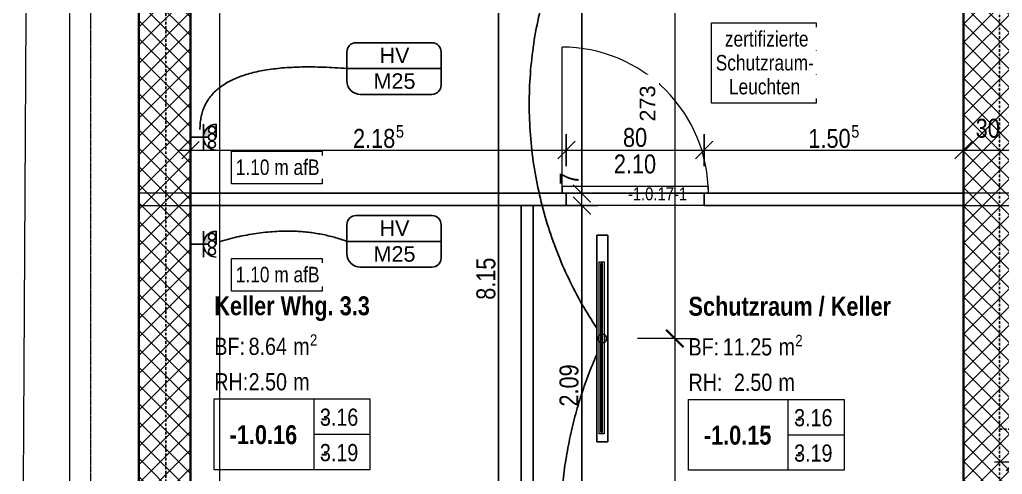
# Model space of a CAD drawing. Header units: millimetres. Extents: x -24363 to 26500, y -21894 to 23000.
# Drawn here: x -14712 to -9004, y -2514 to 130 of the extents above; entities that cross this region are included whole.
import ezdxf

# ---------------------------------------------------------------- set-up
doc = ezdxf.new("R2010")
doc.units = ezdxf.units.MM
for name, pattern in [('Achse', [25, 15, -5, 0, -5]), ('IMPORT-Strich 2_1mm _3_', [3, 2, -1]), ('IMPORT-Strichpunkt 3_1_1mm Achsen _3_', [5, 3, -1, 0, -1]), ('Verdeckt 0_75', [1.5, 0.75, -0.75])]:
    doc.linetypes.add(name, pattern=pattern)
for name, color, linetype, lineweight in [('000 Kataster Abbruch', 7, 'Continuous', 5), ('010 Aussenwände Bauteilschraffuren Neu', 7, 'Continuous', 5), ('010 Aussenwände Neu', 7, 'Continuous', 5), ('010 Türen Neu', 7, 'Continuous', 5), ('015 Innenwände Bauteilschraffuren Neu', 7, 'Continuous', 5), ('015 Innenwände Neu', 7, 'Continuous', 5), ('016 Trennwände Neu', 7, 'Continuous', 5), ('027 Oberhalb Neu', 7, 'Continuous', 5), ('030 Bodenaufbauten Neu', 7, 'Continuous', 5), ('035 Decken Neu', 7, 'Continuous', 5), ('080 Raum Innen Kontur Neu', 7, 'Continuous', 5), ('080 Raum Innen Text Neu', 7, 'Continuous', 5), ('080 Raum Innen Textrahmen Neu', 7, 'Continuous', 5), ('110 Bemassungen Ausführung Neu', 7, 'Continuous', 5), ('160 Beschriftungen Ausführung Neu', 7, 'Continuous', 5), ('Allgemeine Beschriftungen', 7, 'Continuous', 5), ('Allgemeines Modell', 7, 'Continuous', 5), ('Bemaßungen', 7, 'Continuous', 9), ('Bemaßungen-50', 7, 'Continuous', 9), ('Elektroinstallationen', 7, 'Continuous', 5), ('Kabel', 7, 'Continuous', 5), ('Leuchten', 7, 'Continuous', 5), ('Lichtschalter', 7, 'Continuous', 5), ('Schnitte', 7, 'Continuous', 9), ('Türen', 7, 'Continuous', 5), ('Wände', 7, 'Continuous', 5)]:
    doc.layers.add(name, color=color, linetype=linetype, lineweight=lineweight)
for name, color, linetype, lineweight, true_color in [('5773_100 Untergeschoss_dwg', 7, 'Continuous', 5, 0x767676), ('Detailelemente', 1, 'Continuous', 25, 0xff0000), ('Linien', 7, 'Verdeckt 0_75', 5, 0xc0c0c0)]:
    doc.layers.add(name, color=color, linetype=linetype, lineweight=lineweight, true_color=true_color)
doc.styles.add('Arial Narrow', font='ARIALN.TTF', dxfattribs={"height": 110.000002})
doc.styles.add('Arial Narrow_1', font='ARIALN.TTF', dxfattribs={"height": 72.600002})
doc.styles.add('Arial Narrow_11', font='ARIALN.TTF', dxfattribs={"height": 66})
doc.styles.add('Arial Narrow_4', font='ARIALN.TTF', dxfattribs={"height": 75})
doc.styles.add('Arial Narrow_9', font='ARIALN.TTF', dxfattribs={"height": 100})
doc.styles.add('Arial Narrow_B', font='ARIALNB.TTF', dxfattribs={"height": 110})
doc.styles.add('Arial_5', font='arial.ttf', dxfattribs={"height": 90})
doc.styles.add('Arial_6', font='arial.ttf', dxfattribs={"width": 0.8, "height": 90})
doc.dimstyles.new('Diagonal_-_1_8_mm_Arial', dxfattribs={"dimscale": 304.8, "dimtxt": 91.823346, "dimasz": 0.328084, "dimexe": 0.393701, "dimexo": 0.246063, "dimgap": 0.287073, "dimtad": 1, "dimdec": 0, "dimlfac": 0.1, "dimzin": 0, "dimdsep": 46, "dimtxsty": 'Arial_5', "dimblk1": 'OBLIQUE', "dimblk2": 'OBLIQUE', "dimsah": 1, "dimcen": 0.09, "dimdle": 0.393701, "dimadec": 3, "dimazin": 2, "dimtfac": 1, "dimtdec": 4, "dimtix": 1, "dimtmove": 0, "dimatfit": 3, "dimfxl": 1, "dimtvp": 1, "dimtfill": 1, "dimtolj": 1, "dimtzin": 0, "dimarcsym": 2})
pattern_1 = [(60.551, (0, 0), (-65.30952, 36.87365), []), (150.551, (0, 0), (36.87365, 65.30952), [])]

# ---------------------------------------------------------------- blocks, each defined once
blk = doc.blocks.new('DirectShape - Modell_Elektroplaner_002-17037921-UG')
at = {"layer": 'Wände', "color": 253, "true_color": 0xa3a3a3}
for p, q in [((2091.4, 0), (0, 0)), ((2091.4, -70), (2091.4, 0)), ((4800, 0), (2891.4, 0)), ((2891.4, 0), (2891.4, -70)), ((4800, -70), (4800, 0)), ((0, 0), (0, -70)), ((0, -70), (2091.4, -70)), ((2891.4, -70), (4800, -70))]:
    blk.add_line(p, q, dxfattribs=at)
blk = doc.blocks.new('DirectShape - Wand-019-17009948-UG')
blk.add_blockref('DirectShape - Modell_Elektroplaner_002-17037921-UG', (0, 0))
blk = doc.blocks.new('DirectShape - Modell_Elektroplaner_002-17024816-UG')
at = {"layer": 'Wände', "color": 253, "true_color": 0xa3a3a3}
for p, q in [((13650, 0), (0, 0)), ((0, -300), (13650, -300))]:
    blk.add_line(p, q, dxfattribs=at)
blk = doc.blocks.new('DirectShape - Wand-013-17010005-UG')
blk.add_blockref('DirectShape - Modell_Elektroplaner_002-17024816-UG', (0, 0))
blk = doc.blocks.new('DirectShape - Modell_Elektroplaner_002-17024932-UG')
at = {"layer": 'Wände', "color": 253, "true_color": 0xa3a3a3}
blk.add_line((0, -300), (8150, -300), dxfattribs=at)
blk = doc.blocks.new('DirectShape - Wand-035-17010160-UG')
blk.add_blockref('DirectShape - Modell_Elektroplaner_002-17024932-UG', (0, 0))
blk = doc.blocks.new('DirectShape - Modell_Elektroplaner_002-17037963-UG')
at = {"layer": 'Wände', "color": 253, "true_color": 0xa3a3a3}
for p, q in [((1806.9, 0), (0, 0)), ((0, 0), (0, -70)), ((1806.9, -70), (1806.9, 0)), ((5090, 0), (2606.9, 0)), ((2606.9, 0), (2606.9, -70)), ((5090, -70), (5090, 0)), ((0, -70), (1806.9, -70)), ((2606.9, -70), (5090, -70))]:
    blk.add_line(p, q, dxfattribs=at)
blk = doc.blocks.new('DirectShape - Wand-019-17010286-UG')
blk.add_blockref('DirectShape - Modell_Elektroplaner_002-17037963-UG', (0, 0))
blk = doc.blocks.new('DirectShape - Freifläche-001-17037210-UG')
at = {"layer": 'Allgemeines Modell', "color": 251, "true_color": 0x666666}
for p, q in [((3682.1, 14895.5), (3682.1, 9611.4)), ((3682.1, 9611.4), (3682.1, 3490.3))]:
    blk.add_line(p, q, dxfattribs=at)
at = {"layer": 'Allgemeines Modell', "color": 253, "true_color": 0xa3a3a3}
for p, q in [((3682.1, 14895.5), (3682.1, 9611.4)), ((3682.1, 9611.4), (3682.1, 3490.3))]:
    blk.add_line(p, q, dxfattribs=at)
blk = doc.blocks.new('DirectShape - Modell_Elektroplaner_002-17024464-UG')
at = {"layer": 'Türen', "color": 253, "true_color": 0xa3a3a3}
for p, q in [((425, 40), (-425, 40)), ((-425, 40), (-425, 0)), ((-425, 0), (425, 0)), ((425, 0), (425, 40))]:
    blk.add_line(p, q, dxfattribs=at)
at = {"layer": 'Türen', "color": 251, "true_color": 0x666666}
for p, q in [((-400, -40), (-400, 0)), ((400, -40), (400, 0)), ((-400, -40), (-400, -70)), ((400, -40), (400, -70))]:
    blk.add_line(p, q, dxfattribs=at)
blk = doc.blocks.new('DirectShape - Modell_Elektroplaner_002-17024465-UG')
blk.add_blockref('DirectShape - Modell_Elektroplaner_002-17024464-UG', (0, 0))
blk = doc.blocks.new('DirectShape - Tür-014-17037924-UG')
blk.add_blockref('DirectShape - Modell_Elektroplaner_002-17024465-UG', (400, 70))
blk = doc.blocks.new('DirectShape - Modell_Elektroplaner_002-17024520-UG')
at = {"layer": 'Lichtschalter'}
for p, q in [((0, 30), (1000, 30)), ((0, 0), (0, 30)), ((1000, 0), (0, 0)), ((10, 20), (990, 20)), ((10, 10), (10, 20)), ((10, 20), (10, 10)), ((990, 20), (10, 20)), ((10, 10), (990, 10)), ((10, 10), (990, 10)), ((990, 10), (990, 20)), ((990, 10), (990, 20)), ((1000, 30), (1000, 0))]:
    blk.add_line(p, q, dxfattribs=at)
blk = doc.blocks.new('DirectShape - Modell_Elektroplaner_002-17024521-UG')
blk.add_blockref('DirectShape - Modell_Elektroplaner_002-17024520-UG', (0, 0))
blk = doc.blocks.new('DirectShape - Modell_Elektroplaner_002-V22-UG')
at = {"layer": 'Lichtschalter'}
for p, q in [((0, 30), (1000, 30)), ((0, 0), (0, 30)), ((0, 30), (1000, 30)), ((0, 0), (0, 30)), ((1000, 0), (0, 0)), ((1000, 0), (0, 0)), ((10, 20), (990, 20)), ((10, 10), (10, 20)), ((10, 20), (10, 10)), ((990, 20), (10, 20)), ((10, 20), (990, 20)), ((10, 10), (10, 20)), ((10, 20), (10, 10)), ((990, 20), (10, 20)), ((10, 10), (990, 10)), ((10, 10), (990, 10)), ((10, 10), (990, 10)), ((10, 10), (990, 10)), ((990, 10), (990, 20)), ((990, 10), (990, 20)), ((990, 10), (990, 20)), ((990, 10), (990, 20)), ((1000, 30), (1000, 0)), ((1000, 30), (1000, 0))]:
    blk.add_line(p, q, dxfattribs=at)
blk = doc.blocks.new('DirectShape - Modell_Elektroplaner_002-V23-UG')
for name in ['DirectShape - Modell_Elektroplaner_002-17024520-UG', 'DirectShape - Modell_Elektroplaner_002-V22-UG']:
    blk.add_blockref(name, (0, 0))
blk = doc.blocks.new('DirectShape - Leuchte-17024522-UG')
for name in ['DirectShape - Modell_Elektroplaner_002-17024521-UG', 'DirectShape - Modell_Elektroplaner_002-V23-UG']:
    blk.add_blockref(name, (0, 0))
blk = doc.blocks.new('Modell_Elektroplaner_002_ifc-1-UG')
at = {"layer": 'Allgemeines Modell', "color": 251, "lineweight": 5, "true_color": 0x666666, "rotation": 359.999751747052}
blk.add_blockref('DirectShape - Freifläche-001-17037210-UG', (-17702.2, -11895.4), dxfattribs=at)
at = {"layer": 'Lichtschalter', "color": 254, "linetype": 'Verdeckt 0_75', "lineweight": 5, "true_color": 0xd9d9d9, "rotation": 89.9997517460218}
blk.add_blockref('DirectShape - Leuchte-17024522-UG', (-11316.6, -2278.2), dxfattribs=at)
at = {"layer": 'Türen', "color": 251, "lineweight": 5, "true_color": 0x666666, "rotation": 359.999750029423}
blk.add_blockref('DirectShape - Tür-014-17037924-UG', (-11536.9, -949.9), dxfattribs=at)
at = {"layer": 'Wände', "color": 251, "lineweight": 5, "true_color": 0x666666}
for name, p, rotation in [('DirectShape - Wand-013-17010005-UG', (-14020, -10649.9), 89.9997517460218), ('DirectShape - Wand-035-17010160-UG', (-8930, 2700), 269.9997517460218), ('DirectShape - Wand-019-17010286-UG', (-8930, -950), 179.999750027965), ('DirectShape - Wand-019-17009948-UG', (-11730, -949.9), 269.9997501322763)]:
    blk.add_blockref(name, p, dxfattribs=dict(at, rotation=rotation))
blk = doc.blocks.new('tin_LED_Lichtleiste - Lichtleiste LED 120-17546088-UG')
at = {"layer": 'Leuchten', "color": 150, "lineweight": 25, "true_color": 0x007fff}
for p, q in [((600, 32.5), (-600, 32.5)), ((-600, 32.5), (-600, -32.5)), ((-600, 32.5), (600, 32.5)), ((-600, -32.5), (-600, 32.5)), ((600, -32.5), (600, 32.5)), ((600, 32.5), (600, -32.5)), ((-600, -32.5), (600, -32.5)), ((600, -32.5), (-600, -32.5))]:
    blk.add_line(p, q, dxfattribs=at)
blk.add_circle((0, 0), 25, dxfattribs=at)
blk = doc.blocks.new('tin_Steckdose_T13_AP - Steckdose 3xT13 AP-17570194-UG')
at = {"layer": 'Detailelemente'}
h = blk.add_hatch(color=256, dxfattribs=at)
h.paths.add_polyline_path([(-143.6, -145), (-143.6, -150), (-68.6, -150), (-71.1, -130.6), (-78.6, -112.5), (-90.5, -97), (-106.1, -85), (-124.1, -77.6), (-143.6, -75), (-143.6, -105), (-138.4, -105.7), (-133.6, -107.7), (-129.4, -110.9), (-126.2, -115), (-124.2, -119.8), (-123.6, -125), (-124.2, -130.2), (-126.2, -135), (-129.4, -139.1), (-133.6, -142.3), (-138.4, -144.3)])
h.paths.add_polyline_path([(-121.1, -125), (-120.4, -119.8), (-118.4, -115), (-115.2, -110.9), (-111.1, -107.7), (-106.2, -105.7), (-101.1, -105), (-95.9, -105.7), (-91.1, -107.7), (-86.9, -110.9), (-83.7, -115), (-81.7, -119.8), (-81.1, -125), (-81.7, -130.2), (-83.7, -135), (-86.9, -139.1), (-91.1, -142.3), (-95.9, -144.3), (-101.1, -145), (-106.2, -144.3), (-111.1, -142.3), (-115.2, -139.1), (-118.4, -135), (-120.4, -130.2)])
for p, q in [((-143.6, -75), (-143.6, 0)), ((-68.6, -75), (-218.6, -75)), ((-143.6, -75), (-143.6, -105)), ((-143.6, -145), (-143.6, -150)), ((-143.6, -150), (-68.6, -150))]:
    blk.add_line(p, q, dxfattribs=at)
for centre, radius in [((-143.6, 0), 0.3), ((-186.1, -125), 20), ((-143.6, -150), 0.3), ((-143.6, -150), 0.3)]:
    blk.add_circle(centre, radius, dxfattribs=at)
for centre, radius, start, end in [((-143.6, -150), 75, 0, 180), ((-143.6, -125), 20, 90, 270), ((-143.6, -150), 75, 0, 90), ((-143.6, -125), 20, 270, 90), ((-101.1, -125), 20, 0, 180), ((-101.1, -125), 20, 180, 0)]:
    blk.add_arc(centre, radius, start, end, dxfattribs=at)
blk = doc.blocks.new('tin_Steckdose_T13_AP - Steckdose 3xT13 AP-V5-UG')
at = {"layer": 'Detailelemente'}
h = blk.add_hatch(color=256, dxfattribs=at)
h.paths.add_polyline_path([(-143.6, -145), (-143.6, -150), (-68.6, -150), (-71.1, -130.6), (-78.6, -112.5), (-90.5, -97), (-106.1, -85), (-124.1, -77.6), (-143.6, -75), (-143.6, -105), (-138.4, -105.7), (-133.6, -107.7), (-129.4, -110.9), (-126.2, -115), (-124.2, -119.8), (-123.6, -125), (-124.2, -130.2), (-126.2, -135), (-129.4, -139.1), (-133.6, -142.3), (-138.4, -144.3)])
h.paths.add_polyline_path([(-121.1, -125), (-120.4, -119.8), (-118.4, -115), (-115.2, -110.9), (-111.1, -107.7), (-106.2, -105.7), (-101.1, -105), (-95.9, -105.7), (-91.1, -107.7), (-86.9, -110.9), (-83.7, -115), (-81.7, -119.8), (-81.1, -125), (-81.7, -130.2), (-83.7, -135), (-86.9, -139.1), (-91.1, -142.3), (-95.9, -144.3), (-101.1, -145), (-106.2, -144.3), (-111.1, -142.3), (-115.2, -139.1), (-118.4, -135), (-120.4, -130.2)])
for p, q in [((-143.6, -75), (-143.6, 0)), ((-68.6, -75), (-218.6, -75)), ((-143.6, -75), (-143.6, -105)), ((-143.6, -145), (-143.6, -150)), ((-143.6, -150), (-68.6, -150))]:
    blk.add_line(p, q, dxfattribs=at)
for centre, radius in [((-143.6, 0), 0.3), ((-186.1, -125), 20), ((-143.6, -150), 0.3), ((-143.6, -150), 0.3)]:
    blk.add_circle(centre, radius, dxfattribs=at)
for centre, radius, start, end in [((-143.6, -150), 75, 0, 180), ((-143.6, -125), 20, 90, 270), ((-143.6, -150), 75, 0, 90), ((-143.6, -125), 20, 270, 90), ((-101.1, -125), 20, 0, 180), ((-101.1, -125), 20, 180, 0)]:
    blk.add_arc(centre, radius, start, end, dxfattribs=at)
blk = doc.blocks.new('tin_Beschriftung_Verweis_2 Zeilen - Verteilung_ Leerrohr-18170776-UG')
at = {"layer": 'Elektroinstallationen', "color": 1, "lineweight": 25, "true_color": 0xff0000}
for p, q in [((220, 150), (-220, 150)), ((-273.6, 96.4), (-273.6, -71.4)), ((273.6, 96.4), (273.6, -96.4)), ((-273.6, 0), (273.6, 0)), ((220, -150), (-195, -150))]:
    blk.add_line(p, q, dxfattribs=at)
for centre, radius, start, end in [((-220, 96.4), 53.6, 90, 180), ((220, 96.4), 53.6, 360, 90), ((-195, -71.4), 78.6, 180, 270), ((220, -96.4), 53.6, 270, 0)]:
    blk.add_arc(centre, radius, start, end, dxfattribs=at)
blk = doc.blocks.new('tin_Fundamenterder_Horizontal_P1_P2 - Banderder verzinkt 50mm2-18181398-UG')
at = {"layer": 'Elektroinstallationen', "color": 1, "linetype": 'Achse', "lineweight": 25, "true_color": 0xff0000}
blk.add_line((0, 0), (5800, 0), dxfattribs=at)
blk = doc.blocks.new('tin_Erdung Wand - Erdung Wand-18182667-UG')
at = {"layer": 'Elektroinstallationen', "color": 1, "linetype": 'Achse', "lineweight": 25, "true_color": 0xff0000}
for p, q in [((-42.7, 236.5), (42.7, 236.5)), ((26.5, 264.5), (-26.5, 264.5)), ((-75, 180.5), (75, 180.5)), ((-58.8, 208.5), (58.8, 208.5)), ((0, 180.5), (0, 102.5)), ((0, 0), (0, 102.5))]:
    blk.add_line(p, q, dxfattribs=at)
blk = doc.blocks.new('tin_Fundamenterder_Horizontal_P1_P2 - Banderder verzinkt 50mm2-18181209-UG')
at = {"layer": 'Elektroinstallationen', "color": 1, "linetype": 'Achse', "lineweight": 25, "true_color": 0xff0000}
blk.add_line((4618.4, 0), (13384.6, 0), dxfattribs=at)
blk = doc.blocks.new('5773_100 Untergeschoss_dwg-17512464-UG')
at = {"layer": '010 Aussenwände Bauteilschraffuren Neu', "true_color": 0x808080}
h = blk.add_hatch(dxfattribs=at)
h.set_pattern_fill('FP_1', color=8, style=0, pattern_type=2)
h.set_pattern_definition(pattern_1)
h.paths.add_polyline_path([(-10462.8, -13706.8), (-10429.5, -13697.6), (-11576.2, -9577.1), (-11865.2, -9657.5), (-10718.6, -13778)])
h.paths.add_polyline_path([(-11830.6, -9413.3), (-11636.8, -9359.3), (-13941.6, -1077.1), (-14230.6, -1157.5), (-11925.8, -9439.8)])
at = {"layer": '015 Innenwände Bauteilschraffuren Neu', "true_color": 0x808080}
h = blk.add_hatch(dxfattribs=at)
h.set_pattern_fill('FP_1', color=8, style=0, pattern_type=2)
h.set_pattern_definition(pattern_1)
h.paths.add_polyline_path([(-7142, -7644.6), (-9327.2, 207), (-9616, 126.6), (-7431, -7725), (-7142.2, -7644.6)])
at = {"layer": '000 Kataster Abbruch', "color": 40, "linetype": 'IMPORT-Strich 2_1mm _3_', "true_color": 0xffbf00, "flags": 128}
blk.add_lwpolyline([(-11027.4, 1720.6), (-15364.1, 563.2), (-12525.1, -9868.8), (-12307.1, -9807.8), (-11671.1, -12106.8), (-9680.8, -11567.2)], dxfattribs=at)
at = {"layer": '010 Aussenwände Neu', "lineweight": 35, "flags": 128}
for points in [[(-11831.8, -490), (-12120.8, -570.4), (-12217.1, -597.2), (-12297.6, -308.2), (-12201.2, -281.4), (-13300.4, 3668.5), (-14071.1, 3454), (-12971.9, -495.9), (-12875.6, -469.1), (-12795.2, -758.1), (-13941.6, -1077.1), (-11756.6, -8928.8)], [(-11925.8, -9439.8), (-14311, -868.5), (-14022, -788.1), (-13260.9, -576.3)]]:
    blk.add_lwpolyline(points, dxfattribs=at)
at = {"layer": '010 Türen Neu'}
blk.add_line((-10902.7, -3947.5), (-11130.6, -3128.6), dxfattribs=at)
at = {"layer": '010 Türen Neu', "linetype": 'IMPORT-Strichpunkt 3_1_1mm Achsen _3_'}
for p, q in [((-10107.9, -3726.3), (-10878.6, -3940.8)), ((-10089.1, -3793.7), (-10859.8, -4008.2))]:
    blk.add_line(p, q, dxfattribs=at)
at = {"layer": '010 Türen Neu', "lineweight": 25, "flags": 128}
for points in [[(-10089.1, -3793.7), (-10107.9, -3726.3)], [(-10859.8, -4008.2), (-10878.6, -3940.8)]]:
    blk.add_lwpolyline(points, close=True, dxfattribs=at)
at = {"layer": '010 Türen Neu', "flags": 128}
for points in [[(-10107.9, -3726.3), (-10089.1, -3793.7)], [(-10878.6, -3940.8), (-10859.8, -4008.2)]]:
    blk.add_lwpolyline(points, close=True, dxfattribs=at)
at = {"layer": '010 Türen Neu'}
blk.add_arc((-10902.7, -3947.5), 850, 15.551, 105.551, dxfattribs=at)
at = {"layer": '015 Innenwände Neu', "lineweight": 35, "flags": 128}
blk.add_lwpolyline([(-11831.8, -490), (-9616, 126.6), (-7431, -7725), (-8577.4, -8044), (-8497, -8333.1), (-7061.5, -7933.6), (-7142, -7644.6), (-7785.4, -5332.4)], dxfattribs=at)
at = {"layer": '016 Trennwände Neu', "lineweight": 25, "flags": 128}
for points in [[(-8656.2, -3322.3), (-10107.9, -3726.3), (-10089.1, -3793.7), (-8637.4, -3389.7)], [(-11045.9, -4060), (-10859.8, -4008.2), (-10878.6, -3940.8), (-12981.8, -4526.1), (-12963, -4593.5), (-11113.3, -4078.8), (-10552.7, -6093.5), (-10485.2, -6074.8)]]:
    blk.add_lwpolyline(points, close=True, dxfattribs=at)
at = {"layer": '027 Oberhalb Neu', "linetype": 'IMPORT-Strichpunkt 3_1_1mm Achsen _3_', "flags": 128}
blk.add_lwpolyline([(9518.8, 6209.3), (-11314.6, 411.7), (-11271.7, 257.5), (-14653.2, -683.5), (-11940.1, -10433), (-10533.5, -10041.6)], dxfattribs=at)
at = {"layer": '027 Oberhalb Neu', "linetype": 'IMPORT-Strichpunkt 3_1_1mm Achsen _3_', "lineweight": 35, "flags": 128}
blk.add_lwpolyline([(-11925.8, -9439.8), (-14311, -868.5), (-10968.1, 61.8), (-11021.7, 254.4), (9580.5, 5987.7)], dxfattribs=at)
at = {"layer": '030 Bodenaufbauten Neu', "flags": 128}
blk.add_lwpolyline([(-11756.6, -8928.8), (-13941.6, -1077.1), (-9616, 126.6), (-7431, -7725), (-8982, -8156.6), (-9752.8, -8371.1)], close=True, dxfattribs=at)
at = {"layer": '035 Decken Neu', "linetype": 'IMPORT-Strich 2_1mm _3_', "flags": 128}
blk.add_lwpolyline([(-526.8, -4074.9), (-158.1, -5400.1), (-7788.1, -7523.4), (-6209, -13197.8), (-10929.7, -14511.4), (-14803.6, -590.4)], dxfattribs=at)
at = {"layer": '080 Raum Innen Kontur Neu', "color": 9, "true_color": 0xc0c0c0, "flags": 128}
for points in [[(-13941.6, -1077.1), (-12981.8, -4526.1), (-8656.2, -3322.3), (-9616, 126.6), (-11831.8, -490)], [(-11045.9, -4060), (-9839.5, -8395.3), (-7431, -7725), (-8637.4, -3389.7)], [(-9906.9, -8414), (-11113.3, -4078.8), (-12963, -4593.5), (-11756.6, -8928.8)]]:
    blk.add_lwpolyline(points, close=True, dxfattribs=at)
at = {"layer": '080 Raum Innen Textrahmen Neu'}
for p, q in [((-9317.1, -4749.8), (-9206.7, -5146.5)), ((-9261.9, -4948.1), (-8948.2, -4860.8)), ((-11971.6, -5485.6), (-11861.2, -5882.3)), ((-11916.4, -5683.9), (-11602.7, -5596.6))]:
    blk.add_line(p, q, dxfattribs=at)
at = {"layer": '080 Raum Innen Textrahmen Neu', "flags": 128}
for points in [[(-9873.6, -4904.7), (-9003.4, -4662.5), (-8893, -5059.2), (-9763.2, -5301.4)], [(-12528.1, -5640.4), (-11657.9, -5398.3), (-11547.5, -5794.9), (-12417.7, -6037.1)]]:
    blk.add_lwpolyline(points, close=True, dxfattribs=at)
at = {"layer": '110 Bemassungen Ausführung Neu', "color": 254, "true_color": 0xcccccc}
for p, q in [((-10882.8, -3941.9), (-10702.2, -3891.7)), ((-10864, -4009.4), (-10683.4, -3959.1)), ((-13023.9, -4374.8), (-13074.2, -4194.1))]:
    blk.add_line(p, q, dxfattribs=at)
at = {"layer": '110 Bemassungen Ausführung Neu', "color": 254, "lineweight": 25, "true_color": 0xcccccc}
blk.add_line((-13014.3, -4222.9), (-13083.8, -4346), dxfattribs=at)
at = {"layer": '110 Bemassungen Ausführung Neu', "color": 254, "true_color": 0xcccccc, "flags": 128}
for points in [[(-9998.6, -6769.8), (-9567.3, -8319.5), (-9998.6, -6769.8), (-10213, -5999), (-10773.7, -3984.2), (-10213, -5999), (-10773.7, -3984.2), (-10792.5, -3916.8), (-11752.3, -467.9), (-10792.5, -3916.8), (-11752.3, -467.9), (-11832.7, -178.8), (-12945.3, 3819.2), (-11832.7, -178.8)], [(-13121.3, -4304.6), (-13049.1, -4284.4), (-10945.8, -3699.2), (-10175.1, -3484.7), (-8723.4, -3080.7), (-8434.4, -3000.3)]]:
    blk.add_lwpolyline(points, dxfattribs=at)
for points in [[(-9665.5, -9766.3), (-9951.7, -8737.9), (-10032.1, -8448.9), (-12217.1, -597.2), (-12297.6, -308.2), (-12217.1, -597.2), (-10032.1, -8448.9), (-9951.7, -8737.9)], [(-8748.6, -2990.4), (-8698.3, -3171)], [(-10200.3, -3394.4), (-10150, -3575)], [(-10971, -3608.8), (-10920.7, -3789.5)]]:
    blk.add_lwpolyline(points, close=True, dxfattribs=at)
at = {"layer": '110 Bemassungen Ausführung Neu', "color": 254, "lineweight": 25, "true_color": 0xcccccc, "flags": 128}
for points in [[(-8758.2, -3142.3), (-8688.7, -3019.1)], [(-10209.9, -3546.3), (-10140.4, -3423.1)], [(-10980.6, -3760.7), (-10911.1, -3637.6)], [(-10854.1, -3882), (-10730.9, -3951.6)], [(-10835.3, -3949.5), (-10712.1, -4019)]]:
    blk.add_lwpolyline(points, close=True, dxfattribs=at)
at = {"layer": '080 Raum Innen Text Neu', "color": 254, "true_color": 0xcccccc, "attachment_point": 1, "rotation": 15.551, "line_spacing_factor": 0.974696}
for s, insert, char_height, width, style in [('Schutzraum / Keller', (-10033.5, -4330), 110, 1414.355, 'Arial Narrow_B'), ('2', (-9376.4, -4376.6), 66, 50.253, 'Arial Narrow_11'), ('11.25', (-9777, -4508.7), 100, 342.624, 'Arial Narrow_9'), (' m', (-9495.9, -4430.5), 100, 153.505, 'Arial Narrow_9'), ('BF:', (-9969, -4562.1), 100, 214.907, 'Arial Narrow_9'), (' m', (-9441, -4628.9), 100, 153.505, 'Arial Narrow_9'), ('2.50', (-9659.7, -4689.8), 100, 266.485, 'Arial Narrow_9'), ('RH:', (-9913.8, -4760.5), 100, 237.012, 'Arial Narrow_9'), ('3.16', (-9267.7, -4794.4), 100, 266.485, 'Arial Narrow_9'), ('Keller Whg. 3.3', (-12688, -5065.8), 110, 1084.744, 'Arial Narrow_B'), ('-', (-9262.1, -4793.9), 100, 45.438, 'Arial Narrow_9'), ('-1.0.15', (-9746.8, -5028.2), 110, 468.75, 'Arial Narrow_B'), ('3.19', (-9212.5, -4992.7), 100, 266.485, 'Arial Narrow_9'), ('-', (-9206.9, -4992.3), 100, 45.438, 'Arial Narrow_9'), ('2', (-12093.3, -5129.7), 66, 50.253, 'Arial Narrow_11'), ('8.64', (-12431.5, -5244.4), 100, 266.485, 'Arial Narrow_9'), (' m', (-12212.8, -5183.6), 100, 153.505, 'Arial Narrow_9'), ('BF:', (-12623.5, -5297.9), 100, 214.907, 'Arial Narrow_9'), ('2.50', (-12376.3, -5442.8), 100, 266.485, 'Arial Narrow_9'), (' m', (-12157.6, -5381.9), 100, 153.505, 'Arial Narrow_9'), ('RH:', (-12568.3, -5496.2), 100, 237.012, 'Arial Narrow_9'), ('3.16', (-11922.2, -5530.1), 100, 266.485, 'Arial Narrow_9'), ('-', (-11916.6, -5529.7), 100, 45.438, 'Arial Narrow_9'), ('-1.0.16', (-12401.3, -5763.9), 110, 468.75, 'Arial Narrow_B'), ('3.19', (-11867, -5728.5), 100, 266.485, 'Arial Narrow_9'), ('-', (-11861.4, -5728), 100, 45.438, 'Arial Narrow_9')]:
    blk.add_mtext(s, dxfattribs=dict(at, insert=insert, char_height=char_height, width=width, style=style))
at = {"layer": '110 Bemassungen Ausführung Neu', "color": 254, "true_color": 0xcccccc, "attachment_point": 1, "line_spacing_factor": 0.974696}
for s, insert, char_height, width, rotation, style in [('30', (-8704.1, -2885.7), 110, 167.507, 15.551, 'Arial Narrow'), ('5', (-9390, -3115.2), 72.6, 55.278, 15.551, 'Arial Narrow_1'), ('1.50', (-9624.3, -3203.1), 110, 293.138, 15.551, 'Arial Narrow'), ('80', (-10663.3, -3486.5), 110, 167.507, 15.551, 'Arial Narrow'), ('2.10', (-10673.2, -3649.1), 110, 293.138, 15.551, 'Arial Narrow'), ('5', (-11938.2, -3824.3), 72.6, 55.278, 15.551, 'Arial Narrow_1'), ('2.18', (-12172.5, -3912.2), 110, 293.138, 15.551, 'Arial Narrow'), ('7', (-10928.5, -3902.8), 110, 83.754, 105.551, 'Arial Narrow'), ('8.15', (-11215.8, -4677.1), 110, 293.138, 105.551, 'Arial Narrow'), ('2.09', (-10584.6, -5145.7), 110, 293.138, 105.551, 'Arial Narrow')]:
    blk.add_mtext(s, dxfattribs=dict(at, insert=insert, char_height=char_height, width=width, rotation=rotation, style=style))
at = {"layer": '160 Beschriftungen Ausführung Neu', "color": 254, "true_color": 0xcccccc, "insert": (-10543.1, -3811.8), "char_height": 75, "width": 410.801, "attachment_point": 1, "rotation": 15.551, "line_spacing_factor": 0.974696, "style": 'Arial Narrow_4'}
blk.add_mtext('-1.0.17-1', dxfattribs=at)
blk = doc.blocks.new('DIMBLOCK11-UG')
at = {"layer": 'Bemaßungen-50', "lineweight": 35}
for p, q in [((-8930, -2443.6), (-8880, -2393.6)), ((-8209.1, -2443.6), (-8159.1, -2393.6)), ((-8930, -2443.6), (-8980, -2493.6)), ((-8209.1, -2443.6), (-8259.1, -2493.6))]:
    blk.add_line(p, q, dxfattribs=at)
at = {"layer": 'Bemaßungen-50'}
for p, q in [((-8209.1, -2443.6), (-9050, -2443.6)), ((-8930, -2443.6), (-8930, -2439.3)), ((-8930, -2443.6), (-8930, -2563.6)), ((-8209.1, -2443.6), (-8209.1, -2439.3)), ((-8209.1, -2443.6), (-8209.1, -2563.6))]:
    blk.add_line(p, q, dxfattribs=at)
at = {"layer": 'Bemaßungen-50', "color": 0, "insert": (-8638.8, -2239.2), "char_height": 90, "width": 166.13, "attachment_point": 1, "line_spacing_factor": 0.941778, "style": 'Arial_5', "bg_fill": 3, "box_fill_scale": 1.25, "bg_fill_color": 256, "bg_fill_true_color": 13158600, "bg_fill_transparency": 0}
blk.add_mtext('72', dxfattribs=at)
blk = doc.blocks.new('_Oblique')
at = {"color": 0, "linetype": 'ByBlock', "lineweight": -2}
blk.add_line((-0.5, -0.5), (0.5, 0.5), dxfattribs=at)
blk = doc.blocks.new('DIMBLOCK63-UG')
at = {"layer": 'Bemaßungen-50', "lineweight": 35}
for p, q in [((-10906, 1006.1), (-10956, 1056.1)), ((-10906, 1006.1), (-10856, 956.1)), ((-10906, -1723.8), (-10956, -1673.8)), ((-10906, -1723.8), (-10856, -1773.8))]:
    blk.add_line(p, q, dxfattribs=at)
at = {"layer": 'Bemaßungen-50'}
for p, q in [((-10906, 1006.1), (-11122.6, 1006.1)), ((-10906, 1006.1), (-10906, -1723.8)), ((-10906, 1006.1), (-10786, 1006.1)), ((-10906, -1723.8), (-11122.6, -1723.8)), ((-10906, -1723.8), (-10786, -1723.8))]:
    blk.add_line(p, q, dxfattribs=at)
at = {"layer": 'Bemaßungen-50', "color": 0, "insert": (-11110.3, -462.7), "char_height": 90, "width": 249.194, "attachment_point": 1, "rotation": 90, "line_spacing_factor": 0.941778, "style": 'Arial_5', "bg_fill": 3, "box_fill_scale": 1.25, "bg_fill_color": 256, "bg_fill_true_color": 13158600, "bg_fill_transparency": 0}
blk.add_mtext('273', dxfattribs=at)
blk = doc.blocks.new('DIMBLOCK64-UG')
at = {"layer": 'Bemaßungen-50', "lineweight": 35}
for p, q in [((-10906, -1723.8), (-10956, -1673.8)), ((-10906, -1723.8), (-10856, -1773.8)), ((-10906, -4009), (-10956, -3959)), ((-10906, -4009), (-10856, -4059))]:
    blk.add_line(p, q, dxfattribs=at)
at = {"layer": 'Bemaßungen-50'}
for p, q in [((-10906, -1723.8), (-11122.6, -1723.8)), ((-10906, -1723.8), (-10906, -4129)), ((-10906, -1723.8), (-10786, -1723.8)), ((-10906, -4009), (-11146.2, -4009)), ((-10906, -4009), (-10786, -4009))]:
    blk.add_line(p, q, dxfattribs=at)
at = {"layer": 'Bemaßungen-50', "color": 0, "insert": (-11110.3, -2970.2), "char_height": 90, "width": 249.194, "attachment_point": 1, "rotation": 90, "line_spacing_factor": 0.941778, "style": 'Arial_5', "bg_fill": 3, "box_fill_scale": 1.25, "bg_fill_color": 256, "bg_fill_true_color": 13158600, "bg_fill_transparency": 0}
blk.add_mtext('229', dxfattribs=at)

msp = doc.modelspace()

# ---------------------------------------------------------------- linework, layer by layer
at = {"layer": 'Allgemeine Beschriftungen', "color": 150, "lineweight": 18, "true_color": 0x007fff, "flags": 128}
msp.add_lwpolyline([(-10693.9, 110.5), (-10085.5, 110.5), (-10085.5, -356.5), (-10693.9, -356.5)], close=True, dxfattribs=at)
at = {"layer": 'Allgemeine Beschriftungen', "color": 1, "lineweight": 18, "true_color": 0xff0000, "flags": 128}
for points in [[(-13481.8, -635.8), (-12955.4, -635.8), (-12955.4, -824.8), (-13481.8, -824.8)], [(-13481.8, -1259.8), (-12955.4, -1259.8), (-12955.4, -1448.8), (-13481.8, -1448.8)]]:
    msp.add_lwpolyline(points, close=True, dxfattribs=at)
at = {"layer": 'Kabel', "color": 150, "lineweight": 25, "true_color": 0x007fff}
for points, weights in [([(-11360.1, -1663.6), (-12223.2, -363.1), (-11360.1, 944.6)], [1, 0.833184550367, 1]), ([(-11299, -4012.7), (-11834.1, -2894.9), (-11360.1, -1816.9)], [1, 0.913626837388, 1])]:
    msp.add_rational_spline(points, weights, degree=2, dxfattribs=at)
at = {"layer": 'Kabel', "color": 1, "lineweight": 25, "true_color": 0xff0000}
for points in [[(-12811.4, -154.5), (-13665.2, -86.8), (-13665.2, -508.1)], [(-12811.4, -1159.3), (-13134, -1039.9), (-13548.5, -1159.3)]]:
    msp.add_open_spline(points, degree=2, dxfattribs=at)
at = {"layer": 'Schnitte'}
msp.add_line((-13551.7, 3522.5), (-13551.7, -11015.4), dxfattribs=at)

# ---------------------------------------------------------------- block references
at = {"lineweight": 5}
msp.add_blockref('Modell_Elektroplaner_002_ifc-1-UG', (0, 0), dxfattribs=at)
at = {"layer": '5773_100 Untergeschoss_dwg', "color": 254, "true_color": 0xcccccc, "rotation": 344.449}
msp.add_blockref('5773_100 Untergeschoss_dwg-17512464-UG', (0, 0), dxfattribs=at)
at = {"layer": 'Detailelemente', "rotation": 89.99999999999991}
for name, p in [('tin_Steckdose_T13_AP - Steckdose 3xT13 AP-V5-UG', (-13720, -410)), ('tin_Steckdose_T13_AP - Steckdose 3xT13 AP-17570194-UG', (-13720, -1031.7))]:
    msp.add_blockref(name, p, dxfattribs=at)
at = {"layer": 'Elektroinstallationen', "color": 1, "linetype": 'Achse', "lineweight": 25, "true_color": 0xff0000}
for name, p, rotation in [('tin_Fundamenterder_Horizontal_P1_P2 - Banderder verzinkt 50mm2-18181398-UG', (-9021, 2869.2), 269.9999999999999), ('tin_Erdung Wand - Erdung Wand-18182667-UG', (-9021, -2250.8), 269.9999999999991)]:
    msp.add_blockref(name, p, dxfattribs=dict(at, rotation=rotation))
at = {"layer": 'Elektroinstallationen', "color": 1, "lineweight": 25, "true_color": 0xff0000}
for p in [(-12537.8, -154.5), (-12537.8, -1159.3)]:
    msp.add_blockref('tin_Beschriftung_Verweis_2 Zeilen - Verteilung_ Leerrohr-18170776-UG', p, dxfattribs=at)
at = {"layer": 'Leuchten', "color": 150, "lineweight": 25, "true_color": 0x007fff, "rotation": 269.9999999999997}
msp.add_blockref('tin_LED_Lichtleiste - Lichtleiste LED 120-17546088-UG', (-11327.6, -1723.8), dxfattribs=at)
at = {"layer": 'Linien', "color": 1, "linetype": 'Achse', "lineweight": 25, "true_color": 0xff0000, "rotation": 89.99999999999991}
msp.add_blockref('tin_Fundamenterder_Horizontal_P1_P2 - Banderder verzinkt 50mm2-18181209-UG', (-13862.5, -10515.3), dxfattribs=at)

# ---------------------------------------------------------------- texts
at = {"layer": 'Allgemeine Beschriftungen', "color": 1, "lineweight": 18, "true_color": 0xff0000, "char_height": 90, "attachment_point": 1, "style": 'Arial_5'}
for s, insert, width in [('HV', (-12622.6, -32.5), 208.439), ('M25', (-12657.4, -182.5), 292.616), ('HV', (-12622.6, -1037.3), 208.439), ('M25', (-12657.4, -1187.3), 292.616)]:
    msp.add_mtext(s, dxfattribs=dict(at, insert=insert, width=width))

# ---------------------------------------------------------------- next in the draw order: texts
at = {"layer": 'Allgemeine Beschriftungen', "color": 150, "lineweight": 18, "true_color": 0x007fff, "insert": (-10616, 63.1), "char_height": 90, "width": 548.354, "attachment_point": 1, "style": 'Arial_6', "bg_fill": 3, "box_fill_scale": 1.25, "bg_fill_color": 256, "bg_fill_true_color": 13158600, "bg_fill_transparency": 0}
msp.add_mtext('zertifizierte', dxfattribs=at)
at = {"layer": 'Allgemeine Beschriftungen', "color": 1, "lineweight": 18, "true_color": 0xff0000, "char_height": 90, "width": 574.008, "attachment_point": 1, "style": 'Arial_6', "bg_fill": 3, "box_fill_scale": 1.25, "bg_fill_color": 256, "bg_fill_true_color": 13158600, "bg_fill_transparency": 0}
for insert in [(-13456.8, -683.2), (-13456.8, -1307.3)]:
    msp.add_mtext('1.10 m afB', dxfattribs=dict(at, insert=insert))

# ---------------------------------------------------------------- next in the draw order: dimensions: what is measured, and where the dimension line sits
at = {"layer": 'Bemaßungen'}
dim = msp.add_linear_dim(base=(-10906, -1723.8), p1=(-11197.6, 1006.1), p2=(-11197.6, -1723.8), angle=89.9998, dimstyle='Diagonal_-_1_8_mm_Arial', override={"dimpost": '<>', "dimfxl": 2729.858354}, dxfattribs=at)
dim.commit()
dim.dimension.update_dxf_attribs({"geometry": 'DIMBLOCK63-UG', "text_midpoint": (-11039.5, -358.9)})
dim = msp.add_linear_dim(base=(-8930, -2443.6), p1=(-8209.1, -2514.3), p2=(-8930, -2514.3), dimstyle='Diagonal_-_1_8_mm_Arial', override={"dimpost": '<>', "dimfxl": 720.954386}, dxfattribs=at)
dim.commit()
dim.dimension.update_dxf_attribs({"geometry": 'DIMBLOCK11-UG', "text_midpoint": (-8569.5, -2310.9)})

# ---------------------------------------------------------------- next in the draw order: texts
at = {"layer": 'Allgemeine Beschriftungen', "color": 150, "lineweight": 18, "true_color": 0x007fff, "insert": (-10668.9, -75.8), "char_height": 90, "width": 673.417, "attachment_point": 1, "style": 'Arial_6', "bg_fill": 3, "box_fill_scale": 1.25, "bg_fill_color": 256, "bg_fill_true_color": 13158600, "bg_fill_transparency": 0}
msp.add_mtext('Schutzraum-', dxfattribs=at)

# ---------------------------------------------------------------- next in the draw order: dimensions: what is measured, and where the dimension line sits
at = {"layer": 'Bemaßungen'}
dim = msp.add_linear_dim(base=(-10906, -4009), p1=(-11197.6, -1723.8), p2=(-11221.2, -4009), angle=89.9998, dimstyle='Diagonal_-_1_8_mm_Arial', override={"dimpost": '<>', "dimfxl": 2285.292372}, dxfattribs=at)
dim.commit()
dim.dimension.update_dxf_attribs({"geometry": 'DIMBLOCK64-UG', "text_midpoint": (-11039.5, -2866.4)})

# ---------------------------------------------------------------- next in the draw order: texts
at = {"layer": 'Allgemeine Beschriftungen', "color": 150, "lineweight": 18, "true_color": 0x007fff, "insert": (-10592.2, -214.7), "char_height": 90, "width": 490.633, "attachment_point": 1, "style": 'Arial_6', "bg_fill": 3, "box_fill_scale": 1.25, "bg_fill_color": 256, "bg_fill_true_color": 13158600, "bg_fill_transparency": 0}
msp.add_mtext('Leuchten', dxfattribs=at)

doc.saveas('drawing.dxf')
